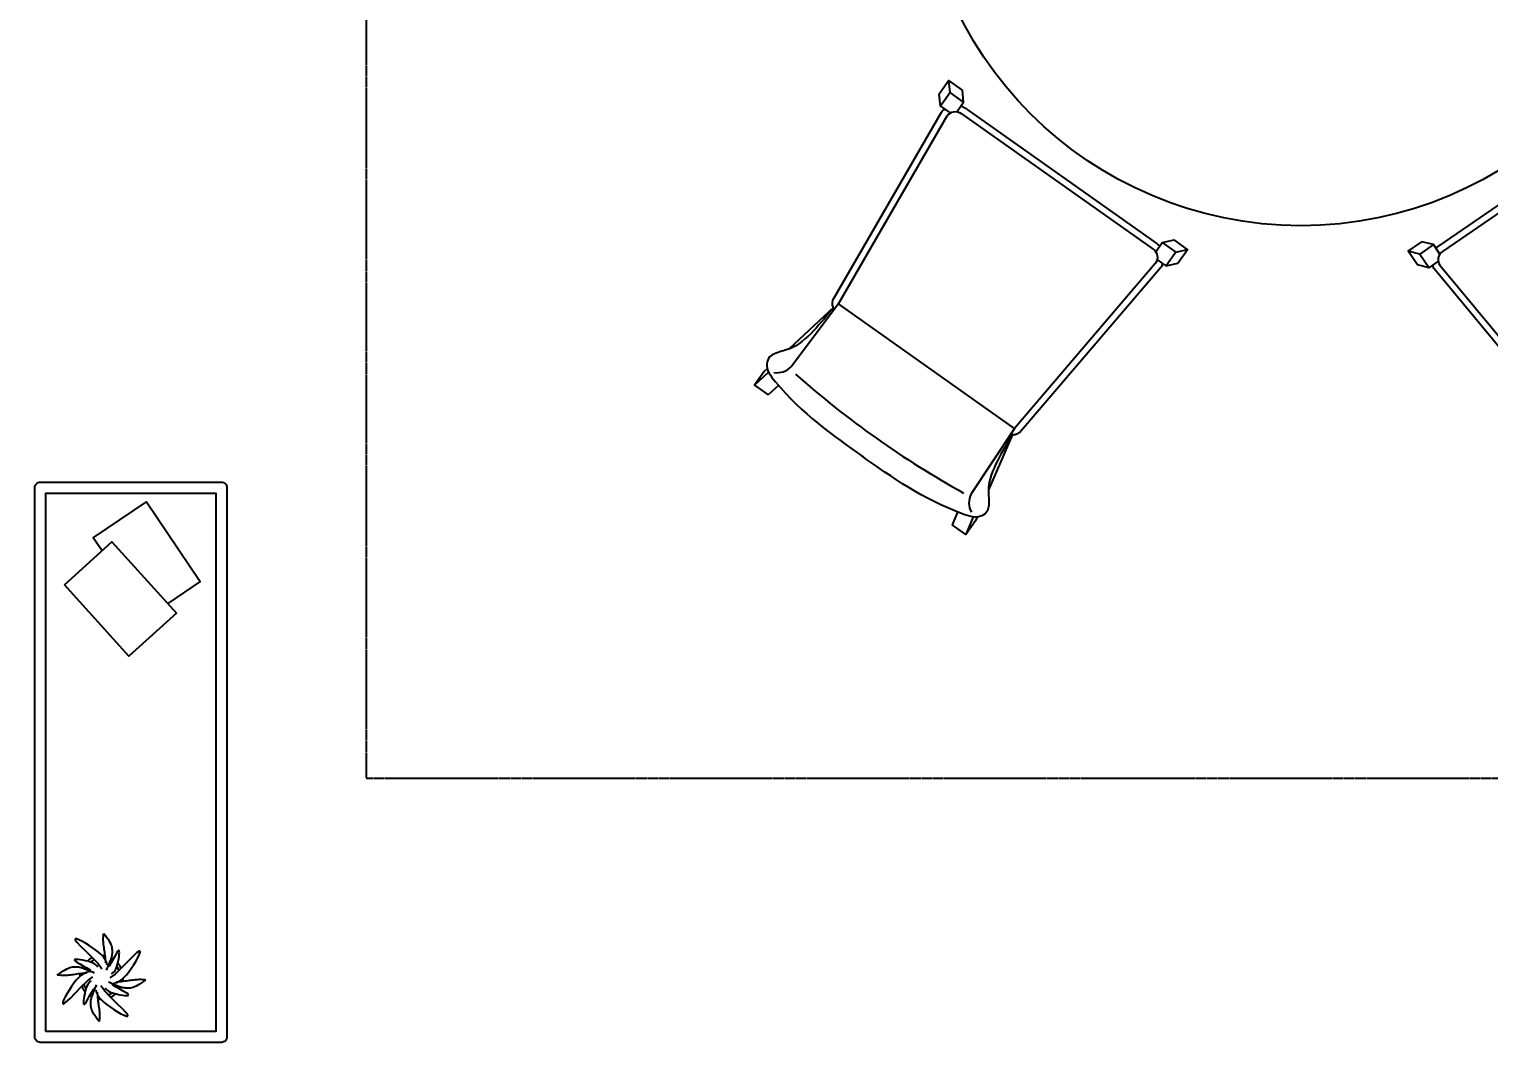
# Model space of a CAD drawing. Header units: millimetres. Extents: x -5841 to 140562, y 1006 to 102310.
# Drawn here: x 9824 to 12481, y 9389 to 11244 of the extents above; entities that cross this region are included whole.
import ezdxf

# ---------------------------------------------------------------- set-up
doc = ezdxf.new("R2010")
doc.units = ezdxf.units.MM
doc.header["$LTSCALE"] = 10
doc.linetypes.add('DASHED2', pattern=[0.375, 0.25, -0.125])
doc.layers.add('CONCEPT HOUSE', color=7, linetype='Continuous')
doc.styles.add('1-20', font='romans.shx', dxfattribs={"width": 0.8, "height": 35})
doc.styles.get("Standard").update_dxf_attribs({"font": 'arial.ttf'})
doc.dimstyles.new('1-20', dxfattribs={"dimtxt": 35, "dimasz": 40, "dimexe": 40, "dimexo": 40, "dimgap": 40, "dimtad": 1, "dimdec": 0, "dimzin": 0, "dimdsep": 46, "dimtxsty": '1-20', "dimblk": 'OBLIQUE', "dimcen": 40, "dimdle": 40, "dimclrd": 251, "dimclre": 251, "dimclrt": 251, "dimadec": 0, "dimazin": 0, "dimtfac": 1, "dimtdec": 0, "dimtix": 1, "dimtmove": 1, "dimatfit": 3, "dimfxl": 1, "dimtolj": 1, "dimtzin": 0, "dimlwd": 25, "dimarcsym": 0})
doc.dimstyles.get("Standard").update_dxf_attribs({"dimtxt": 0.18, "dimasz": 0.18, "dimexe": 0.18, "dimexo": 0.0625, "dimgap": 0.09, "dimtad": 0, "dimtih": 1, "dimtoh": 1, "dimdec": 4, "dimzin": 0, "dimdsep": 46, "dimtxsty": 'Standard', "dimcen": 0.09, "dimadec": 0, "dimazin": 0, "dimtfac": 1, "dimtdec": 4, "dimtofl": 0, "dimtmove": 0, "dimatfit": 3, "dimfxl": 1, "dimtolj": 1, "dimtzin": 0, "dimarcsym": 0})

# ---------------------------------------------------------------- blocks, each defined once
blk = doc.blocks.new('*D')
at = {"color": 0}
for p, q in [((14813.8, 14384.4), (14813.8, 14508.2)), ((14813.8, 14508), (15071.8, 14508)), ((15073, 14508), (15331, 14508)), ((15331, 14384.4), (15331, 14508.2))]:
    blk.add_line(p, q, dxfattribs=at)
for points in [[(14813.8, 14508), (14814, 14508), (14814, 14508)], [(15331, 14508), (15330.8, 14508), (15330.8, 14508)]]:
    blk.add_solid(points, dxfattribs=at)
at = {"layer": 'CONCEPT HOUSE', "color": 0}
for p, q in [((62787.2, 65689.7), (62787.2, 58835.1)), ((62773.1, 65663.8), (62801.4, 65635.5)), ((63893.6, 65649.7), (62747.2, 65649.7)), ((62787.2, 62262.4), (62670.6, 62535.3)), ((62773.1, 58889.2), (62801.4, 58861)), ((63893.6, 58875.1), (62747.2, 58875.1)), ((11738.8, 15660), (12011.7, 15776.6)), ((9063.8, 15243.5), (9063.8, 15700)), ((14413.8, 15243.5), (14413.8, 15700)), ((14453.8, 15660), (9023.8, 15660)), ((9049.6, 15645.8), (9077.9, 15674.1)), ((14399.6, 15645.8), (14427.9, 15674.1)), ((6807.7, 14174.3), (6807.7, 8989.3)), ((6793.6, 14148.5), (6821.8, 14120.2)), ((7253.9, 14134.3), (6767.7, 14134.3)), ((6807.7, 11581.8), (6691.1, 11854.8)), ((18838.8, 9698.7), (19111.7, 9815.4)), ((15163.8, 9419.3), (15163.8, 9738.7)), ((22513.8, 9338.9), (22513.8, 9738.7)), ((15123.8, 9698.7), (22553.8, 9698.7)), ((15149.6, 9684.6), (15177.9, 9712.9)), ((22499.6, 9684.6), (22527.9, 9712.9)), ((6793.6, 9043.5), (6821.8, 9015.2)), ((7253.9, 9029.3), (6767.7, 9029.3)), ((9463.8, 7725.3), (9463.8, 6739)), ((22863.8, 7725.3), (22863.8, 6739)), ((16163.8, 6779), (16494.9, 6895.6)), ((9423.8, 6779), (22903.8, 6779)), ((9449.6, 6764.8), (9477.9, 6793.1)), ((22849.6, 6764.8), (22877.9, 6793.1))]:
    blk.add_line(p, q, dxfattribs=at)
at = {"color": 0, "insert": (15072.4, 14508), "char_height": 0.18, "attachment_point": 5}
blk.add_mtext('517.2008', dxfattribs=at)
at = {"layer": 'CONCEPT HOUSE', "color": 0, "char_height": 150, "attachment_point": 5, "rotation": 90}
for s, insert in [('6775', (62670.6, 62262.4)), ('5105', (6691.1, 11581.8))]:
    blk.add_mtext(s, dxfattribs=dict(at, insert=insert))
at = {"layer": 'CONCEPT HOUSE', "color": 0, "char_height": 150, "attachment_point": 5}
for s, insert in [('5350', (11738.8, 15776.6)), ('7350', (18838.8, 9815.4)), ('13400', (16163.8, 6895.6))]:
    blk.add_mtext(s, dxfattribs=dict(at, insert=insert))
blk = doc.blocks.new('_Oblique')
at = {"color": 0}
blk.add_line((-0.354, -0.354), (0.354, 0.354), dxfattribs=at)

msp = doc.modelspace()

# ---------------------------------------------------------------- linework, layer by layer
at = {"layer": 'CONCEPT HOUSE', "color": 140, "ltscale": 10, "transparency": 33554585}
for p, q in [((11500.14769, 11128.21458), (11497.85978, 11150.00351)), ((11524.84525, 11110.74767), (11522.55734, 11132.53659)), ((11482.68078, 11103.51702), (11480.39287, 11125.30595)), ((11886.53298, 10854.9504), (11907.83927, 10860.05275)), ((11911.23054, 10837.48349), (11932.53683, 10842.58584)), ((12380.1867, 10851.27215), (12358.9588, 10856.69142)), ((11893.76363, 10812.78593), (11915.06991, 10817.88828)), ((12355.2316, 10834.1752), (12334.00371, 10839.59447)), ((12372.32854, 10809.2201), (12351.10065, 10814.63937)), ((11287.84202, 10736.67357), (11207.15522, 10661.38479)), ((11297.12572, 10743.29242), (11210.84769, 10629.161)), ((11169.94212, 10618.88546), (11144.42675, 10595.65669)), ((11167.37776, 10625.34688), (11161.89366, 10620.35425)), ((11187.77356, 10595.16775), (11169.12431, 10578.18978)), ((11617.23477, 10516.90094), (11538.36999, 10397.52663)), ((11614.08719, 10505.94243), (11569.98291, 10404.7813)), ((11514.00668, 10364.44513), (11504.21223, 10341.20476)), ((11542.31028, 10355.53465), (11528.90979, 10323.73785)), ((11549.25691, 10355.26959), (11546.3767, 10348.4354)), ((9958.87588, 9589.10489), (9958.96172, 9591.32669)), ((9958.96172, 9591.32669), (9959.12807, 9593.45814)), ((9959.12807, 9593.45814), (9959.37703, 9595.49249)), ((9959.37703, 9595.49249), (9959.70988, 9597.42234)), ((9959.70988, 9597.42234), (9962.6945, 9593.68174)), ((9962.6945, 9593.68174), (9965.34838, 9590.10989)), ((9907.51616, 9587.73894), (9907.63181, 9585.72349)), ((9909.97343, 9587.70534), (9907.51616, 9587.73894)), ((9907.63181, 9585.72349), (9910.82736, 9581.31299)), ((9914.36213, 9586.05644), (9909.97343, 9587.70534)), ((9910.82736, 9581.31299), (9917.31314, 9574.35074)), ((9920.0236, 9583.23904), (9914.36213, 9586.05644)), ((9917.31314, 9574.35074), (9926.78988, 9564.99991)), ((9926.3602, 9579.66014), (9920.0236, 9583.23904)), ((9932.8801, 9575.65424), (9926.3602, 9579.66014)), ((9926.78988, 9564.99991), (9938.17923, 9553.90697)), ((9939.21467, 9571.46589), (9932.8801, 9575.65424)), ((9945.11408, 9567.24519), (9939.21467, 9571.46589)), ((9950.42701, 9563.05267), (9945.11408, 9567.24519)), ((9958.8676, 9586.79859), (9958.87588, 9589.10489)), ((9958.93307, 9584.41314), (9958.8676, 9586.79859)), ((9959.06766, 9581.95309), (9958.93307, 9584.41314)), ((9959.26588, 9579.42239), (9959.06766, 9581.95309)), ((9959.52141, 9576.82404), (9959.26588, 9579.42239)), ((9959.82707, 9574.16064), (9959.52141, 9576.82404)), ((9960.17485, 9571.43389), (9959.82707, 9574.16064)), ((9960.55588, 9568.64484), (9960.17485, 9571.43389)), ((9960.96047, 9565.79391), (9960.55588, 9568.64484)), ((9961.37807, 9562.88065), (9960.96047, 9565.79391)), ((9965.34838, 9590.10989), (9967.6715, 9586.70674)), ((9967.6715, 9586.70674), (9969.66388, 9583.47239)), ((9969.66388, 9583.47239), (9971.32551, 9580.40674)), ((9971.32551, 9580.40674), (9972.65638, 9577.50984)), ((9972.65638, 9577.50984), (9973.65651, 9574.78174)), ((9973.65651, 9574.78174), (9974.32588, 9572.22239)), ((9974.32588, 9572.22239), (9974.70951, 9569.80624)), ((9974.70951, 9569.80624), (9974.95363, 9567.45049)), ((9974.95363, 9567.45049), (9975.06951, 9565.14874)), ((9975.06951, 9565.14874), (9975.05713, 9562.90099)), ((9986.46901, 9566.10289), (9984.95085, 9564.41889)), ((9987.47952, 9566.30514), (9986.46901, 9566.10289)), ((9988.0427, 9565.14135), (9987.47952, 9566.30514)), ((9988.21821, 9562.78841), (9988.0427, 9565.14135)), ((10023.94851, 9565.12514), (10019.53801, 9561.92958)), ((10023.94851, 9565.12514), (10019.53801, 9561.92958)), ((10025.96396, 9565.24079), (10023.94851, 9565.12514)), ((10025.96396, 9565.24079), (10023.94851, 9565.12514)), ((10025.93036, 9562.78351), (10025.96396, 9565.24079)), ((10025.93036, 9562.78351), (10025.96396, 9565.24079)), ((9907.61592, 9549.81739), (9906.45212, 9549.2542)), ((9906.45212, 9549.2542), (9906.65436, 9548.24369)), ((9906.65436, 9548.24369), (9908.33837, 9546.72554)), ((9909.96886, 9549.99289), (9907.61592, 9549.81739)), ((9908.33837, 9546.72554), (9911.53723, 9544.64664)), ((9913.29082, 9549.83487), (9909.96886, 9549.99289)), ((9911.53723, 9544.64664), (9916.17552, 9541.97291)), ((9917.33383, 9549.38957), (9913.29082, 9549.83487)), ((9916.17552, 9541.97291), (9922.03823, 9538.70541)), ((9921.83558, 9548.6947), (9917.33383, 9549.38957)), ((9926.53223, 9547.77972), (9921.83558, 9548.6947)), ((9922.03823, 9538.70541), (9928.73337, 9534.90193)), ((9931.17126, 9546.66653), (9926.53223, 9547.77972)), ((9935.52502, 9545.36974), (9931.17126, 9546.66653)), ((9939.40635, 9543.89591), (9935.52502, 9545.36974)), ((9938.17923, 9553.90697), (9949.29208, 9542.40138)), ((9942.68676, 9542.24095), (9939.40635, 9543.89591)), ((9945.3182, 9540.38512), (9942.68676, 9542.24095)), ((9947.35933, 9538.28481), (9945.3182, 9540.38512)), ((9949.00706, 9535.86048), (9947.35933, 9538.28481)), ((9949.29208, 9542.40138), (9956.42863, 9532.73487)), ((9955.07016, 9558.86964), (9950.42701, 9563.05267)), ((9958.99359, 9554.6113), (9955.07016, 9558.86964)), ((9962.14737, 9550.13886), (9958.99359, 9554.6113)), ((9961.79728, 9559.90406), (9961.37807, 9562.88065)), ((9962.20588, 9556.86237), (9961.79728, 9559.90406)), ((9964.45564, 9545.26738), (9962.14737, 9550.13886)), ((9962.59078, 9553.75312), (9962.20588, 9556.86237)), ((9962.93807, 9550.57315), (9962.59078, 9553.75312)), ((9963.23297, 9547.31859), (9962.93807, 9550.57315)), ((9963.45988, 9543.98487), (9963.23297, 9547.31859)), ((9965.80363, 9539.76612), (9964.45564, 9545.26738)), ((9968.16763, 9540.03349), (9966.86263, 9537.00162)), ((9969.36463, 9542.88312), (9968.16763, 9540.03349)), ((9973.12724, 9544.02389), (9968.92955, 9537.10956)), ((9970.45363, 9545.55049), (9969.36463, 9542.88312)), ((9971.43463, 9548.03562), (9970.45363, 9545.55049)), ((9972.30763, 9550.33849), (9971.43463, 9548.03562)), ((9973.07263, 9552.45912), (9972.30763, 9550.33849)), ((9973.72513, 9554.44999), (9973.07263, 9552.45912)), ((9976.93073, 9550.71902), (9973.12724, 9544.02389)), ((9974.25051, 9556.48174), (9973.72513, 9554.44999)), ((9974.64763, 9558.5675), (9974.25051, 9556.48174)), ((9974.91651, 9560.70724), (9974.64763, 9558.5675)), ((9975.05713, 9562.90099), (9974.91651, 9560.70724)), ((9980.19822, 9556.58173), (9976.93073, 9550.71902)), ((9982.87196, 9561.22003), (9980.19822, 9556.58173)), ((9984.95085, 9564.41889), (9982.87196, 9561.22003)), ((9983.59506, 9537.23228), (9984.89185, 9541.58604)), ((9984.89185, 9541.58604), (9986.00504, 9546.22506)), ((9986.00504, 9546.22506), (9986.92002, 9550.92172)), ((9986.92002, 9550.92172), (9987.61489, 9555.42345)), ((9987.61489, 9555.42345), (9988.06019, 9559.46644)), ((9988.06019, 9559.46644), (9988.21821, 9562.78841)), ((10003.22493, 9545.96707), (9992.13198, 9534.57771)), ((10003.22493, 9545.96707), (9992.13198, 9534.57771)), ((10012.57576, 9555.4438), (10003.22493, 9545.96707)), ((10012.57576, 9555.4438), (10003.22493, 9545.96707)), ((10009.69091, 9533.54228), (10013.87926, 9539.87684)), ((10009.69091, 9533.54228), (10013.87926, 9539.87684)), ((10019.53801, 9561.92958), (10012.57576, 9555.4438)), ((10019.53801, 9561.92958), (10012.57576, 9555.4438)), ((10013.87926, 9539.87684), (10017.88516, 9546.39675)), ((10013.87926, 9539.87684), (10017.88516, 9546.39675)), ((10017.88516, 9546.39675), (10021.46406, 9552.73334)), ((10017.88516, 9546.39675), (10021.46406, 9552.73334)), ((10021.46406, 9552.73334), (10024.28146, 9558.39481)), ((10021.46406, 9552.73334), (10024.28146, 9558.39481)), ((10024.28146, 9558.39481), (10025.93036, 9562.78351)), ((10024.28146, 9558.39481), (10025.93036, 9562.78351)), ((9874.75298, 9521.25785), (9882.64736, 9527.12337)), ((9881.43056, 9520.73671), (9874.75298, 9521.25785)), ((9883.65241, 9520.65087), (9881.43056, 9520.73671)), ((9882.64736, 9527.12337), (9886.05051, 9529.44649)), ((9885.95866, 9520.64258), (9883.65241, 9520.65087)), ((9888.34411, 9520.70806), (9885.95866, 9520.64258)), ((9886.05051, 9529.44649), (9889.28486, 9531.43887)), ((9890.80411, 9520.84265), (9888.34411, 9520.70806)), ((9889.28486, 9531.43887), (9892.35051, 9533.10049)), ((9893.33486, 9521.04087), (9890.80411, 9520.84265)), ((9892.35051, 9533.10049), (9895.24741, 9534.43137)), ((9895.93321, 9521.29639), (9893.33486, 9521.04087)), ((9895.24741, 9534.43137), (9897.97551, 9535.43149)), ((9898.59661, 9521.60205), (9895.93321, 9521.29639)), ((9897.97551, 9535.43149), (9900.53486, 9536.10087)), ((9901.32336, 9521.94983), (9898.59661, 9521.60205)), ((9900.53486, 9536.10087), (9902.95101, 9536.48449)), ((9904.11241, 9522.33087), (9901.32336, 9521.94983)), ((9902.95101, 9536.48449), (9905.30676, 9536.72862)), ((9906.96335, 9522.73546), (9904.11241, 9522.33087)), ((9905.30676, 9536.72862), (9907.6085, 9536.84449)), ((9909.70458, 9512.20199), (9905.51205, 9506.88907)), ((9909.70458, 9512.20199), (9905.51205, 9506.88907)), ((9909.8766, 9523.15306), (9906.96335, 9522.73546)), ((9907.6085, 9536.84449), (9909.85626, 9536.83212)), ((9913.88761, 9516.84515), (9909.70458, 9512.20199)), ((9913.88761, 9516.84515), (9909.70458, 9512.20199)), ((9909.85626, 9536.83212), (9912.05, 9536.69149)), ((9912.85319, 9523.57227), (9909.8766, 9523.15306)), ((9912.05, 9536.69149), (9914.18976, 9536.42262)), ((9915.89488, 9523.98087), (9912.85319, 9523.57227)), ((9918.14595, 9520.76858), (9913.88761, 9516.84515)), ((9918.14595, 9520.76858), (9913.88761, 9516.84515)), ((9914.18976, 9536.42262), (9916.27551, 9536.02549)), ((9919.00413, 9524.36577), (9915.89488, 9523.98087)), ((9916.27551, 9536.02549), (9918.30726, 9535.50012)), ((9922.61839, 9523.92235), (9918.14595, 9520.76858)), ((9922.61839, 9523.92235), (9918.14595, 9520.76858)), ((9918.30726, 9535.50012), (9920.29813, 9534.84762)), ((9922.1841, 9524.71305), (9919.00413, 9524.36577)), ((9920.29813, 9534.84762), (9922.41876, 9534.08262)), ((9925.43866, 9525.00796), (9922.1841, 9524.71305)), ((9922.41876, 9534.08262), (9924.72163, 9533.20962)), ((9927.48987, 9526.23062), (9922.61839, 9523.92235)), ((9927.48987, 9526.23062), (9922.61839, 9523.92235)), ((9924.72163, 9533.20962), (9927.20676, 9532.22862)), ((9928.77238, 9525.23487), (9925.43866, 9525.00796)), ((9927.20676, 9532.22862), (9929.87413, 9531.13962)), ((9932.99113, 9527.57862), (9927.48987, 9526.23062)), ((9932.99113, 9527.57862), (9927.48987, 9526.23062)), ((9928.73337, 9534.90193), (9935.64769, 9530.70423)), ((9929.87413, 9531.13962), (9932.72376, 9529.94262)), ((9930.35587, 9511.06707), (9940.02238, 9518.20362)), ((9930.35587, 9511.06707), (9940.02238, 9518.20362)), ((9932.72376, 9529.94262), (9935.75563, 9528.63762)), ((9935.75563, 9528.63762), (9938.96976, 9527.22462)), ((9938.96976, 9527.22462), (9942.36613, 9525.70362)), ((9965.44963, 9533.78749), (9963.92863, 9530.39112)), ((9966.86263, 9537.00162), (9965.44963, 9533.78749)), ((9980.6264, 9523.46486), (9970.95988, 9516.32831)), ((9980.6264, 9523.46486), (9970.95988, 9516.32831)), ((9974.0858, 9523.75019), (9976.51013, 9525.39793)), ((9976.51013, 9525.39793), (9978.61045, 9527.43907)), ((9978.61045, 9527.43907), (9980.46627, 9530.07052)), ((9980.46627, 9530.07052), (9982.12123, 9533.35095)), ((9992.13198, 9534.57771), (9980.6264, 9523.46486)), ((9992.13198, 9534.57771), (9980.6264, 9523.46486)), ((9982.12123, 9533.35095), (9983.59506, 9537.23228)), ((9988.36388, 9510.60958), (9992.83632, 9513.76336)), ((9988.36388, 9510.60958), (9992.83632, 9513.76336)), ((9992.83632, 9513.76336), (9997.09466, 9517.68679)), ((9992.83632, 9513.76336), (9997.09466, 9517.68679)), ((9997.09466, 9517.68679), (10001.27768, 9522.32994)), ((9997.09466, 9517.68679), (10001.27768, 9522.32994)), ((10001.10567, 9511.37888), (10004.01892, 9511.79647)), ((10001.27768, 9522.32994), (10005.47021, 9527.64286)), ((10001.27768, 9522.32994), (10005.47021, 9527.64286)), ((10004.01892, 9511.79647), (10006.86986, 9512.20106)), ((10005.47021, 9527.64286), (10009.69091, 9533.54228)), ((10005.47021, 9527.64286), (10009.69091, 9533.54228)), ((10006.86986, 9512.20106), (10009.65891, 9512.5821)), ((10009.65891, 9512.5821), (10012.38566, 9512.92988)), ((10012.38566, 9512.92988), (10015.04906, 9513.23554)), ((10015.04906, 9513.23554), (10017.64741, 9513.49106)), ((10017.64741, 9513.49106), (10020.17811, 9513.68929)), ((10020.17811, 9513.68929), (10022.63816, 9513.82388)), ((10022.63816, 9513.82388), (10025.02361, 9513.88935)), ((10025.02361, 9513.88935), (10027.32991, 9513.88106)), ((10027.32991, 9513.88106), (10029.55171, 9513.79522)), ((10029.55171, 9513.79522), (10031.68316, 9513.62888)), ((10031.68316, 9513.62888), (10033.71751, 9513.37991)), ((10035.64736, 9513.04706), (10031.90676, 9510.06244)), ((10033.71751, 9513.37991), (10035.64736, 9513.04706)), ((9893.09711, 9488.13518), (9889.51821, 9481.79859)), ((9893.09711, 9488.13518), (9889.51821, 9481.79859)), ((9897.10301, 9494.65509), (9893.09711, 9488.13518)), ((9897.10301, 9494.65509), (9893.09711, 9488.13518)), ((9901.29136, 9500.98965), (9897.10301, 9494.65509)), ((9901.29136, 9500.98965), (9897.10301, 9494.65509)), ((9898.40651, 9479.08813), (9907.75733, 9488.56486)), ((9898.40651, 9479.08813), (9907.75733, 9488.56486)), ((9905.51205, 9506.88907), (9901.29136, 9500.98965)), ((9905.51205, 9506.88907), (9901.29136, 9500.98965)), ((9907.75733, 9488.56486), (9918.85028, 9499.95422)), ((9907.75733, 9488.56486), (9918.85028, 9499.95422)), ((9918.85028, 9499.95422), (9930.35587, 9511.06707)), ((9918.85028, 9499.95422), (9930.35587, 9511.06707)), ((9924.97722, 9488.30717), (9924.06224, 9483.61052)), ((9926.09042, 9492.9462), (9924.97722, 9488.30717)), ((9927.38721, 9497.29995), (9926.09042, 9492.9462)), ((9928.86104, 9501.18129), (9927.38721, 9497.29995)), ((9930.51599, 9504.46171), (9928.86104, 9501.18129)), ((9932.37182, 9507.09317), (9930.51599, 9504.46171)), ((9934.47213, 9509.1343), (9932.37182, 9507.09317)), ((9934.05153, 9483.81321), (9937.85502, 9490.50835)), ((9936.89647, 9510.78205), (9934.47213, 9509.1343)), ((9937.85502, 9490.50835), (9942.05272, 9497.42267)), ((9938.67463, 9484.19374), (9939.54763, 9486.49662)), ((9939.54763, 9486.49662), (9940.52863, 9488.98174)), ((9940.52863, 9488.98174), (9941.61763, 9491.64912)), ((9941.61763, 9491.64912), (9942.81463, 9494.49874)), ((9942.81463, 9494.49874), (9944.11963, 9497.53062)), ((9944.11963, 9497.53062), (9945.53263, 9500.74474)), ((9945.17863, 9494.76612), (9946.52663, 9489.26485)), ((9945.17863, 9494.76612), (9946.52663, 9489.26485)), ((9945.53263, 9500.74474), (9947.05363, 9504.14112)), ((9946.52663, 9489.26485), (9948.8349, 9484.39338)), ((9946.52663, 9489.26485), (9948.8349, 9484.39338)), ((9947.52238, 9490.54737), (9947.74929, 9487.21364)), ((9947.74929, 9487.21364), (9948.04419, 9483.95908)), ((9961.69018, 9492.13085), (9954.55363, 9501.79737)), ((9961.69018, 9492.13085), (9954.55363, 9501.79737)), ((9972.80303, 9480.62527), (9961.69018, 9492.13085)), ((9972.80303, 9480.62527), (9961.69018, 9492.13085)), ((9961.9752, 9498.67145), (9963.62295, 9496.24712)), ((9963.62295, 9496.24712), (9965.6641, 9494.1468)), ((9965.6641, 9494.1468), (9968.29557, 9492.29098)), ((9968.29557, 9492.29098), (9971.576, 9490.63602)), ((9972.01251, 9507.30731), (9968.61613, 9508.82831)), ((9971.576, 9490.63602), (9975.45734, 9489.16219)), ((9975.22663, 9505.89431), (9972.01251, 9507.30731)), ((9978.25851, 9504.58931), (9975.22663, 9505.89431)), ((9982.2489, 9499.63), (9975.33458, 9503.8277)), ((9975.45734, 9489.16219), (9979.81111, 9487.8654)), ((9977.99113, 9506.95331), (9983.4924, 9508.30131)), ((9977.99113, 9506.95331), (9983.4924, 9508.30131)), ((9981.10813, 9503.39231), (9978.25851, 9504.58931)), ((9979.81111, 9487.8654), (9984.45012, 9486.75221)), ((9983.77551, 9502.30331), (9981.10813, 9503.39231)), ((9982.20988, 9509.29706), (9985.54361, 9509.52397)), ((9988.94404, 9495.82652), (9982.2489, 9499.63)), ((9983.4924, 9508.30131), (9988.36388, 9510.60958)), ((9983.4924, 9508.30131), (9988.36388, 9510.60958)), ((9986.26063, 9501.32231), (9983.77551, 9502.30331)), ((9984.45012, 9486.75221), (9989.14677, 9485.83723)), ((9985.54361, 9509.52397), (9988.79817, 9509.81888)), ((9988.56351, 9500.44931), (9986.26063, 9501.32231)), ((9990.68413, 9499.68431), (9988.56351, 9500.44931)), ((9988.79817, 9509.81888), (9991.97813, 9510.16616)), ((9994.80675, 9492.55903), (9988.94404, 9495.82652)), ((9989.14677, 9485.83723), (9993.6485, 9485.14236)), ((9992.67501, 9499.03181), (9990.68413, 9499.68431)), ((9991.97813, 9510.16616), (9995.08738, 9510.55106)), ((9994.70676, 9498.50644), (9992.67501, 9499.03181)), ((9993.6485, 9485.14236), (9997.69149, 9484.69706)), ((9996.79251, 9498.10931), (9994.70676, 9498.50644)), ((9999.44505, 9489.88529), (9994.80675, 9492.55903)), ((9995.08738, 9510.55106), (9998.12907, 9510.95966)), ((9998.93226, 9497.84044), (9996.79251, 9498.10931)), ((9998.12907, 9510.95966), (10001.10567, 9511.37888)), ((10001.126, 9497.69981), (9998.93226, 9497.84044)), ((10002.6439, 9487.8064), (9999.44505, 9489.88529)), ((10003.37376, 9497.68744), (10001.126, 9497.69981)), ((10004.32791, 9486.28824), (10002.6439, 9487.8064)), ((10003.36637, 9484.71454), (10004.53016, 9485.27773)), ((10005.67551, 9497.80331), (10003.37376, 9497.68744)), ((10004.53016, 9485.27773), (10004.32791, 9486.28824)), ((10008.03126, 9498.04744), (10005.67551, 9497.80331)), ((10010.44741, 9498.43106), (10008.03126, 9498.04744)), ((10013.00676, 9499.10044), (10010.44741, 9498.43106)), ((10015.73486, 9500.10056), (10013.00676, 9499.10044)), ((10018.63176, 9501.43144), (10015.73486, 9500.10056)), ((10021.69741, 9503.09306), (10018.63176, 9501.43144)), ((10024.93176, 9505.08544), (10021.69741, 9503.09306)), ((10028.33491, 9507.40856), (10024.93176, 9505.08544)), ((10031.90676, 9510.06244), (10028.33491, 9507.40856)), ((9885.05191, 9471.74842), (9885.01831, 9469.29114)), ((9885.05191, 9471.74842), (9885.01831, 9469.29114)), ((9885.01831, 9469.29114), (9887.03376, 9469.4068)), ((9885.01831, 9469.29114), (9887.03376, 9469.4068)), ((9886.70081, 9476.13711), (9885.05191, 9471.74842)), ((9886.70081, 9476.13711), (9885.05191, 9471.74842)), ((9889.51821, 9481.79859), (9886.70081, 9476.13711)), ((9889.51821, 9481.79859), (9886.70081, 9476.13711)), ((9887.03376, 9469.4068), (9891.44426, 9472.60234)), ((9887.03376, 9469.4068), (9891.44426, 9472.60234)), ((9891.44426, 9472.60234), (9898.40651, 9479.08813)), ((9891.44426, 9472.60234), (9898.40651, 9479.08813)), ((9922.92208, 9475.06579), (9922.76406, 9471.74383)), ((9922.76406, 9471.74383), (9922.93956, 9469.39089)), ((9923.36737, 9479.10878), (9922.92208, 9475.06579)), ((9922.93956, 9469.39089), (9923.50275, 9468.2271)), ((9924.06224, 9483.61052), (9923.36737, 9479.10878)), ((9923.50275, 9468.2271), (9924.51326, 9468.42934)), ((9924.51326, 9468.42934), (9926.03141, 9470.11335)), ((9926.03141, 9470.11335), (9928.1103, 9473.31221)), ((9928.1103, 9473.31221), (9930.78405, 9477.95051)), ((9930.78405, 9477.95051), (9934.05153, 9483.81321)), ((9935.91276, 9469.38349), (9935.92513, 9471.63124)), ((9936.02863, 9467.08174), (9935.91276, 9469.38349)), ((9935.92513, 9471.63124), (9936.06576, 9473.82499)), ((9936.27276, 9464.72599), (9936.02863, 9467.08174)), ((9936.06576, 9473.82499), (9936.33463, 9475.96474)), ((9936.65638, 9462.30984), (9936.27276, 9464.72599)), ((9936.33463, 9475.96474), (9936.73176, 9478.05049)), ((9937.32576, 9459.75049), (9936.65638, 9462.30984)), ((9936.73176, 9478.05049), (9937.25713, 9480.08224)), ((9937.25713, 9480.08224), (9937.90963, 9482.07312)), ((9938.32588, 9457.02239), (9937.32576, 9459.75049)), ((9937.90963, 9482.07312), (9938.67463, 9484.19374)), ((9948.04419, 9483.95908), (9948.39148, 9480.77912)), ((9948.39148, 9480.77912), (9948.77638, 9477.66987)), ((9948.77638, 9477.66987), (9949.18498, 9474.62818)), ((9948.8349, 9484.39338), (9951.98867, 9479.92093)), ((9948.8349, 9484.39338), (9951.98867, 9479.92093)), ((9949.18498, 9474.62818), (9949.60419, 9471.65158)), ((9949.60419, 9471.65158), (9950.02179, 9468.73833)), ((9950.02179, 9468.73833), (9950.42638, 9465.88739)), ((9950.42638, 9465.88739), (9950.80742, 9463.09834)), ((9950.80742, 9463.09834), (9951.15519, 9460.37159)), ((9951.15519, 9460.37159), (9951.46085, 9457.70819)), ((9951.98867, 9479.92093), (9955.9121, 9475.66259)), ((9951.98867, 9479.92093), (9955.9121, 9475.66259)), ((9955.9121, 9475.66259), (9960.55526, 9471.47957)), ((9955.9121, 9475.66259), (9960.55526, 9471.47957)), ((9960.55526, 9471.47957), (9965.86818, 9467.28704)), ((9960.55526, 9471.47957), (9965.86818, 9467.28704)), ((9965.86818, 9467.28704), (9971.7676, 9463.06634)), ((9965.86818, 9467.28704), (9971.7676, 9463.06634)), ((9971.7676, 9463.06634), (9978.10216, 9458.87799)), ((9971.7676, 9463.06634), (9978.10216, 9458.87799)), ((9984.19239, 9469.53231), (9972.80303, 9480.62527)), ((9984.19239, 9469.53231), (9972.80303, 9480.62527)), ((9978.10216, 9458.87799), (9984.62207, 9454.87209)), ((9978.10216, 9458.87799), (9984.62207, 9454.87209)), ((9993.66912, 9460.18149), (9984.19239, 9469.53231)), ((9993.66912, 9460.18149), (9984.19239, 9469.53231)), ((10000.15491, 9453.21924), (9993.66912, 9460.18149)), ((10000.15491, 9453.21924), (9993.66912, 9460.18149)), ((9997.69149, 9484.69706), (10001.01344, 9484.53904)), ((10001.01344, 9484.53904), (10003.36637, 9484.71454)), ((9939.65676, 9454.12549), (9938.32588, 9457.02239)), ((9941.31838, 9451.05984), (9939.65676, 9454.12549)), ((9943.31076, 9447.82549), (9941.31838, 9451.05984)), ((9945.63388, 9444.42234), (9943.31076, 9447.82549)), ((9948.28776, 9440.85049), (9945.63388, 9444.42234)), ((9951.27238, 9437.10989), (9948.28776, 9440.85049)), ((9951.60523, 9439.03974), (9951.27238, 9437.10989)), ((9951.46085, 9457.70819), (9951.71638, 9455.10984)), ((9951.85419, 9441.07409), (9951.60523, 9439.03974)), ((9951.71638, 9455.10984), (9951.9146, 9452.57909)), ((9952.02054, 9443.20554), (9951.85419, 9441.07409)), ((9951.9146, 9452.57909), (9952.04919, 9450.11909)), ((9952.10638, 9445.42739), (9952.02054, 9443.20554)), ((9952.04919, 9450.11909), (9952.11467, 9447.73364)), ((9952.11467, 9447.73364), (9952.10638, 9445.42739)), ((9984.62207, 9454.87209), (9990.95866, 9451.29319)), ((9984.62207, 9454.87209), (9990.95866, 9451.29319)), ((9990.95866, 9451.29319), (9996.62013, 9448.47579)), ((9990.95866, 9451.29319), (9996.62013, 9448.47579)), ((9996.62013, 9448.47579), (10001.00883, 9446.82689)), ((9996.62013, 9448.47579), (10001.00883, 9446.82689)), ((10003.35046, 9448.80874), (10000.15491, 9453.21924)), ((10003.35046, 9448.80874), (10000.15491, 9453.21924)), ((10001.00883, 9446.82689), (10003.46611, 9446.79329)), ((10001.00883, 9446.82689), (10003.46611, 9446.79329)), ((10003.46611, 9446.79329), (10003.35046, 9448.80874)), ((10003.46611, 9446.79329), (10003.35046, 9448.80874))]:
    msp.add_line(p, q, dxfattribs=at)
at = {"layer": 'CONCEPT HOUSE', "color": 140, "linetype": 'DASHED2', "ltscale": 0.5}
msp.add_lwpolyline([(10437.28969, 9880.34459), (13840.28969, 9880.34459), (13840.28969, 13283.34459), (10437.28969, 13283.34459)], close=True, dxfattribs=at)
at = {"layer": 'CONCEPT HOUSE', "color": 140, "ltscale": 10, "transparency": 33554585}
for points in [[(11522.55734, 11132.53659), (11497.85978, 11150.00351), (11480.39287, 11125.30595)], [(11512.54205, 11093.3514), (11524.84525, 11110.74767), (11500.14769, 11128.21458), (11482.68078, 11103.51702), (11500.42704, 11090.9663)], [(11874.63255, 10838.12364), (11886.53298, 10854.9504), (11911.23054, 10837.48349), (11893.76363, 10812.78593), (11877.30923, 10824.42301)], [(11915.06991, 10817.88828), (11932.53683, 10842.58584), (11907.83927, 10860.05275)], [(12351.10065, 10814.63937), (12334.00371, 10839.59447), (12358.9588, 10856.69142)], [(12391.83506, 10834.26992), (12380.1867, 10851.27215), (12355.2316, 10834.1752), (12372.32854, 10809.2201), (12388.95452, 10820.6107)], [(11161.89366, 10620.35425), (11144.42675, 10595.65669), (11169.12431, 10578.18978)], [(9956.70799, 10293.88254), (9940.59768, 10317.7313), (10037.24589, 10383.01907), (10135.1008, 10238.16035), (10076.05393, 10198.27303)], [(11546.3767, 10348.4354), (11528.90979, 10323.73785), (11504.21223, 10341.20476)]]:
    msp.add_lwpolyline(points, dxfattribs=at)
for points in [[(11287.84202, 10736.67357, -0.3034314291), (11289.48236, 10754.19102), (11484.74845, 11092.39531, -0.0658729706), (11490.02693, 11098.32159)], [(11519.99306, 11103.88686, -0.0679100091), (11527.24832, 11100.11014), (11876.99444, 10852.75836, -0.0543809157), (11881.90851, 10848.41158, -0.0543809157)], [(12750.3954, 11094.71902, 0.0679100091), (12743.08467, 11091.05083), (12389.69151, 10848.93821, 0.0543809157), (12384.71321, 10844.66514, 0.0543809157)], [(11614.08719, 10505.94243, 0.3034314291), (11630.05726, 10513.32543), (11883.88032, 10810.11633, 0.0658729706), (11887.70934, 10817.06772)], [(12647.40155, 10498.24311, -0.3034314291), (12631.54327, 10505.86327), (12382.17097, 10806.40353, -0.0658729706), (12378.44596, 10813.4112)]]:
    msp.add_lwpolyline(points, format="xyb", dxfattribs=at)
for points in [[(11520.26156, 11090.23111), (11870.00767, 10842.87934, -0.4142135624), (11874.34606, 10817.58066), (11617.23477, 10516.90094), (11297.12572, 10743.29242), (11494.96287, 11085.89272, -0.4142135624)], [(12749.92345, 11081.06879), (12396.53029, 10838.95617, 0.4142135624), (12391.8154, 10813.72495), (12644.41761, 10509.24731), (12967.86465, 10730.84359), (12775.15468, 11076.3539, 0.4142135624)], [(9834.17779, 9409.05102), (9834.17779, 10409.05102, -0.4142135624), (9844.17779, 10419.05102), (10174.01594, 10419.05102, -0.4142135624), (10184.01594, 10409.05102), (10184.01594, 9409.05102, -0.4142135624), (10174.01594, 9399.05102), (9844.17779, 9399.05102, -0.4142135624)]]:
    msp.add_lwpolyline(points, format="xyb", close=True, dxfattribs=at)
for points in [[(9854.17779, 9419.05102), (9854.17779, 10399.05102), (10164.01594, 10399.05102), (10164.01594, 9419.05102)], [(9888.2315, 10231.80865), (9974.64467, 10310.14212), (10092.05281, 10180.62395), (10005.63965, 10102.29047)]]:
    msp.add_lwpolyline(points, close=True, dxfattribs=at)
msp.add_circle((12138.78969, 11581.84459), 696, dxfattribs=at)
for centre, radius, start, end in [((11185.4065, 10653.21901), 35.01489, 260.19757265, 316.60061935), ((12343.67968, 11882.34205), 1694.04174, 228.40807622, 234.75452407), ((12344.82439, 11881.53248), 1694.04174, 234.70710374, 241.05355159), ((11569.52983, 10381.55457), 35.01489, 152.86100846, 209.26405516), ((9955.49113, 9517.26612), 39.57553, 147.33281938, 153.50477805), ((9955.49113, 9517.26612), 39.57553, 114.82337233, 131.12635649), ((9955.49113, 9517.26612), 34.57553, 111.91402065, 125.52314483), ((9955.49113, 9517.26612), 39.57553, 80.1209083, 87.86728164), ((9955.49113, 9517.26612), 34.57553, 77.64884543, 80.34116915), ((9955.49113, 9517.26612), 34.57553, 56.88841999, 62.59518825), ((9955.49113, 9517.26612), 39.57553, 57.33242892, 63.50477805), ((9955.49113, 9517.26612), 39.57553, 24.82303605, 41.12584905), ((9955.49113, 9517.26612), 39.57553, 170.1209083, 177.86728164), ((9955.49113, 9517.26612), 34.57553, 167.64884543, 170.34117406), ((9955.49113, 9517.26612), 34.57553, 146.88885506, 152.59518825), ((9955.49113, 9517.26612), 34.57553, 21.91362831, 35.52256102), ((9955.49113, 9517.26612), 39.57553, 350.12045021, 357.86682332), ((9955.49113, 9517.26612), 39.57553, 204.82337233, 221.1258485), ((9955.49113, 9517.26612), 34.57553, 201.91402065, 215.52256093), ((9955.49113, 9517.26612), 34.57553, 236.8884124, 242.59518825), ((9955.49113, 9517.26612), 34.57553, 291.91402065, 305.52258808), ((9955.49113, 9517.26612), 39.57553, 294.82337233, 311.125869), ((9955.49113, 9517.26612), 34.57553, 326.88841515, 332.59471566), ((9955.49113, 9517.26612), 39.57553, 327.33242879, 333.50435395), ((9955.49113, 9517.26612), 34.57553, 347.64831536, 350.34058628), ((9955.49113, 9517.26612), 39.57553, 237.33242872, 243.50477805), ((9955.49113, 9517.26612), 34.57553, 257.64883802, 260.34117406), ((9955.49113, 9517.26612), 39.57553, 260.1209083, 267.86728126)]:
    msp.add_arc(centre, radius, start, end, dxfattribs=at)
for points in [[(11287.84202, 10736.67357), (11251.4192, 10694.30884), (11206.85064, 10661.26777), (11180.55086, 10652.631), (11171.78729, 10646.8504), (11166.61862, 10634.62681), (11182.14604, 10601.81184), (11342.11586, 10464.95435)], [(11614.08719, 10505.94243), (11586.27817, 10457.48574), (11569.97405, 10404.45514), (11570.5932, 10376.78044), (11568.06267, 10366.59163), (11558.25955, 10357.64567), (11522.14612, 10361.35279), (11339.80998, 10466.58514)]]:
    msp.add_spline(points, degree=3, dxfattribs=at)

# ---------------------------------------------------------------- dimensions: what is measured, and where the dimension line sits
at = {"color": 140, "ltscale": 10}
dim = msp.add_linear_dim(base=(15255.22877, 14508.00988), p1=(14813.78969, 14384.34459), p2=(15330.99051, 14384.34459), dimstyle='Standard', override={"dimpost": '<>'}, dxfattribs=at)
dim.commit()
dim.dimension.update_dxf_attribs({"geometry": '*D', "text_midpoint": (15072.3901, 14508.00988), "dimtype": 128})
at = {"layer": 'CONCEPT HOUSE', "color": 140, "ltscale": 10}
for base, p1, p2, middle in [((9063.78969, 15659.95344), (14413.78969, 15203.48064), (9063.78969, 15203.48064), (11738.78969, 15776.59055)), ((22513.78969, 9698.7332), (15163.78969, 9379.34459), (22513.78969, 9298.87511), (18838.78969, 9815.37031)), ((22863.78969, 6778.95432), (9463.78969, 7765.33001), (22863.78969, 7765.33001), (16163.78969, 6895.59143))]:
    dim = msp.add_linear_dim(base=base, p1=p1, p2=p2, dimstyle='1-20', override={"dimtxt": 150, "dimpost": '<>', "dimtxsty": 'Standard'}, dxfattribs=at)
    dim.commit()
    dim.dimension.update_dxf_attribs({"geometry": '*D', "text_midpoint": middle})
dim = msp.add_linear_dim(base=(6807.69457, 9029.34459), p1=(7293.90425, 14134.34459), p2=(7293.90425, 9029.34459), angle=90, dimstyle='1-20', override={"dimtxt": 150, "dimpost": '<>', "dimtxsty": 'Standard'}, dxfattribs=at)
dim.commit()
dim.dimension.update_dxf_attribs({"geometry": '*D', "text_midpoint": (6691.10862, 11581.84459)})
at = {"layer": 'CONCEPT HOUSE', "color": 6, "ltscale": 10}
dim = msp.add_linear_dim(base=(62787.20868, 58875.10169), p1=(63933.6128, 65649.68692), p2=(63933.6128, 58875.10169), angle=90, dimstyle='1-20', override={"dimtxt": 150, "dimpost": '<>', "dimtxsty": 'Standard'}, dxfattribs=at)
dim.commit()
dim.dimension.update_dxf_attribs({"geometry": '*D', "text_midpoint": (62670.62274, 62262.3943)})

doc.saveas('drawing.dxf')
